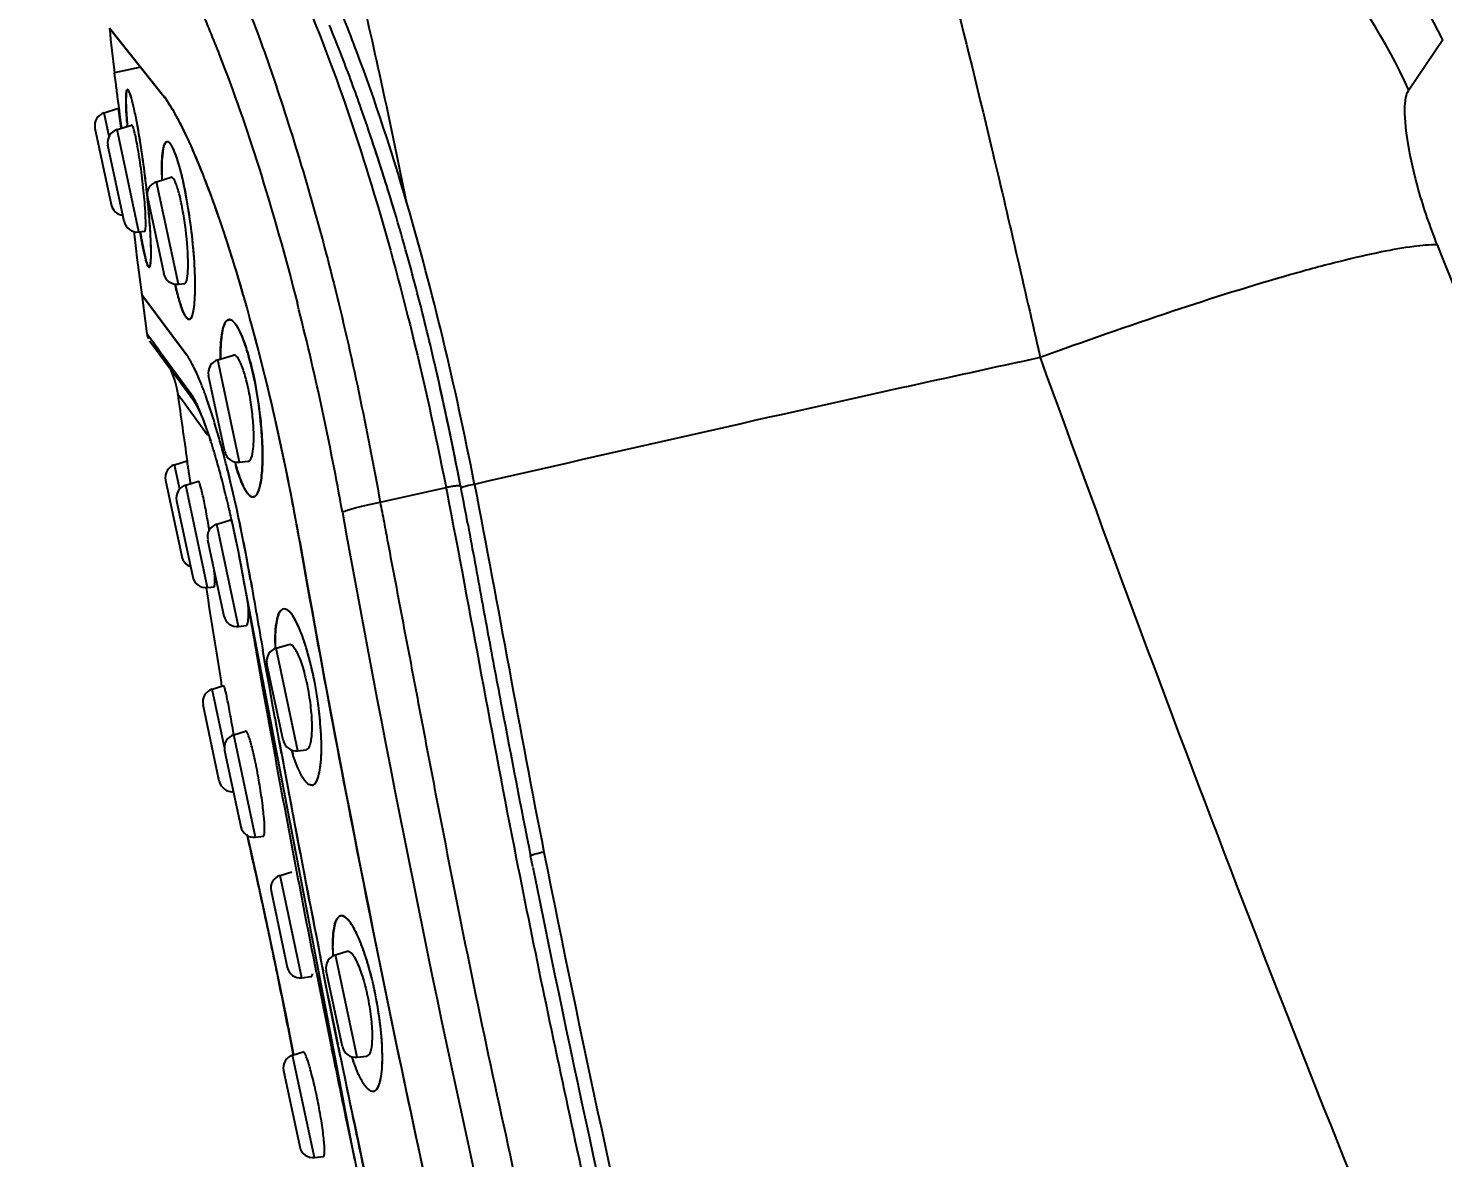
# Model space of a CAD drawing. Extents: x 0 to 3160, y 0 to 2315.
# Drawn here: x 2038.47 to 2070.18, y 967.82 to 993.15 of the extents above; entities that cross this region are included whole.
import ezdxf

# ---------------------------------------------------------------- set-up
doc = ezdxf.new("R2010")
doc.units = 0
doc.header["$LTSCALE"] = 10
doc.header["$MEASUREMENT"] = 0
doc.header["$PDMODE"] = 3
doc.header["$PDSIZE"] = -10
doc.layers.get('0').update_dxf_attribs({"linetype": 'CONTINUOUS'})
doc.layers.get('DEFPOINTS').update_dxf_attribs({"linetype": 'CONTINUOUS'})
doc.layers.add('DEF_LAYER_ASSEM_MEMBER', color=7, linetype='CONTINUOUS')
doc.styles.add('Daelim Dimension', font='')
doc.styles.get('Daelim Dimension').set_extended_font_data('나눔고딕')
doc.dimstyles.new('DEFAULT', dxfattribs={"dimscale": 2, "dimtxt": 2, "dimasz": 2, "dimexe": 0, "dimexo": 2, "dimgap": 1, "dimtad": 1, "dimdec": 1, "dimzin": 9, "dimdsep": 46, "dimtxsty": 'Daelim Dimension', "dimcen": 0.5, "dimclrd": 252, "dimclre": 252, "dimclrt": 3, "dimadec": 1, "dimazin": 0, "dimtfac": 1, "dimtdec": 1, "dimtix": 1, "dimtmove": 0, "dimatfit": 3, "dimfxl": 1, "dimtolj": 1, "dimtzin": 1, "dimlwd": 9, "dimlwe": 9, "dimarcsym": 0})

# ---------------------------------------------------------------- blocks, each defined once
blk = doc.blocks.new('*D3')
at = {"color": 5, "lineweight": 9, "ltscale": 0.5, "transparency": 16777216}
for p, q in [((1723.69, 1321.474), (2349.011, 1321.474)), ((2347.011, 470.393), (2347.011, 1313.474)), ((2163.18, 462.393), (2349.011, 462.393))]:
    blk.add_line(p, q, dxfattribs=at)
at = {"color": 5, "ltscale": 0.5, "transparency": 16777216}
for points in [[(2345.678, 1313.474), (2348.345, 1313.474), (2347.011, 1321.474)], [(2345.678, 470.393), (2348.345, 470.393), (2347.011, 462.393)]]:
    blk.add_solid(points, dxfattribs=at)
at = {"layer": 'DEFPOINTS', "color": 0, "ltscale": 0.5, "transparency": 16777216}
for p in [(1719.69, 1321.474), (2347.011, 1321.474), (2159.18, 462.393)]:
    blk.add_point(p, dxfattribs=at)
at = {"color": 7, "ltscale": 0.5, "transparency": 16777216, "insert": (2331.306, 915.529), "char_height": 20, "attachment_point": 5, "rotation": 90, "style": 'Daelim Dimension'}
blk.add_mtext('\\A1;(1140)', dxfattribs=at)

msp = doc.modelspace()

# ---------------------------------------------------------------- linework, layer by layer
at = {"layer": 'DEF_LAYER_ASSEM_MEMBER', "color": 7, "linetype": 'Continuous'}
for p, q in [((2041.48, 991.656), (2040.287, 993.146)), ((2040.288, 993.146), (2041.48, 991.656)), ((2040.99, 992.273), (2040.4, 992.147)), ((2040.4, 992.147), (2040.4, 992.147)), ((2040.409, 992.08), (2040.4, 992.147)), ((2040.4, 992.147), (2040.4, 992.147)), ((2040.436, 991.881), (2040.409, 992.08)), ((2040.693, 991.772), (2040.692, 991.772)), ((2040.504, 991.363), (2040.477, 991.566)), ((2040.531, 991.154), (2040.504, 991.363)), ((2040.17, 991.252), (2040.492, 991.351)), ((2040.492, 991.351), (2040.492, 991.351)), ((2040.549, 990.907), (2040.492, 991.351)), ((2040.557, 990.952), (2040.531, 991.154)), ((2039.964, 990.903), (2040.328, 989.191)), ((2040.46, 990.874), (2040.786, 990.974)), ((2040.562, 990.912), (2040.557, 990.952)), ((2040.686, 990.977), (2040.688, 990.955)), ((2040.688, 990.953), (2040.687, 990.974)), ((2040.618, 988.813), (2040.254, 990.525)), ((2041.576, 990.602), (2041.572, 990.601)), ((2041.345, 989.705), (2041.673, 989.805)), ((2041.14, 989.356), (2041.504, 987.644)), ((2040.839, 988.58), (2040.841, 988.563)), ((2040.841, 988.563), (2040.844, 988.535)), ((2040.844, 988.535), (2040.873, 988.277)), ((2040.948, 988.578), (2041.078, 988.594)), ((2040.873, 988.277), (2040.886, 988.15)), ((2040.886, 988.15), (2040.896, 988.061)), ((2040.896, 988.061), (2040.896, 988.061)), ((2040.896, 988.061), (2041.012, 987.166)), ((2041.182, 987.786), (2041.183, 987.786)), ((2041.182, 987.786), (2041.183, 987.786)), ((2041.768, 987.372), (2041.765, 987.384)), ((2041.765, 987.383), (2041.769, 987.368)), ((2041.834, 987.408), (2041.975, 987.426)), ((2041.012, 987.166), (2041.129, 986.291)), ((2041.012, 987.166), (2042.025, 985.812)), ((2042.025, 985.812), (2041.012, 987.166)), ((2042.082, 986.619), (2042.087, 986.621)), ((2041.129, 986.291), (2041.145, 986.269)), ((2041.145, 986.269), (2041.377, 985.955)), ((2041.189, 986.138), (2041.304, 985.985)), ((2041.189, 986.138), (2041.3, 985.988)), ((2041.3, 985.988), (2041.634, 985.535)), ((2041.304, 985.985), (2041.643, 985.529)), ((2041.377, 985.955), (2041.427, 985.887)), ((2041.427, 985.887), (2041.985, 985.126)), ((2042.717, 985.711), (2043.067, 985.817)), ((2041.643, 985.529), (2042.171, 984.809)), ((2042.875, 983.649), (2042.511, 985.361)), ((2041.985, 985.126), (2042.117, 984.947)), ((2042.171, 984.809), (2042.171, 984.809)), ((2042.171, 984.809), (2042.239, 984.696)), ((2042.239, 984.696), (2042.38, 984.386)), ((2042.38, 984.386), (2042.558, 983.887)), ((2042.727, 984.025), (2042.718, 984.057)), ((2041.75, 983.36), (2042.034, 983.447)), ((2043.205, 983.414), (2043.402, 983.438)), ((2041.544, 983.011), (2041.908, 981.299)), ((2041.997, 982.901), (2042.282, 982.988)), ((2042.109, 982.938), (2042.105, 982.961)), ((2048.161, 982.879), (2048.154, 982.913)), ((2048.161, 982.879), (2048.171, 982.829)), ((2048.168, 982.845), (2048.171, 982.829)), ((2048.474, 982.919), (2048.469, 982.944)), ((2041.792, 982.552), (2042.156, 980.84)), ((2042.696, 982.027), (2042.988, 982.117)), ((2042.49, 981.678), (2042.854, 979.966)), ((2042.486, 980.605), (2042.637, 980.623)), ((2043.316, 980.65), (2045.779, 967.768)), ((2043.184, 979.731), (2043.352, 979.751)), ((2044.025, 979.243), (2044.313, 979.331)), ((2043.783, 978.89), (2043.73, 979.19)), ((2043.783, 978.89), (2043.73, 979.19)), ((2043.867, 978.423), (2043.783, 978.89)), ((2043.867, 978.423), (2043.783, 978.89)), ((2044.183, 977.182), (2043.819, 978.894)), ((2042.592, 978.325), (2042.852, 978.405)), ((2043.954, 977.934), (2043.867, 978.423)), ((2043.955, 977.934), (2043.867, 978.423)), ((2042.75, 976.264), (2042.386, 977.976)), ((2043.991, 977.732), (2043.954, 977.934)), ((2043.991, 977.732), (2043.955, 977.934)), ((2044.009, 977.636), (2043.991, 977.732)), ((2044.009, 977.636), (2043.991, 977.732)), ((2044.094, 977.169), (2044.009, 977.636)), ((2044.094, 977.169), (2044.009, 977.636)), ((2043.078, 977.304), (2043.072, 977.339)), ((2043.076, 977.303), (2043.342, 977.384)), ((2044.147, 976.881), (2044.094, 977.169)), ((2042.87, 976.954), (2043.234, 975.242)), ((2044.513, 976.946), (2044.701, 976.969)), ((2043.375, 975.05), (2043.43, 974.811)), ((2043.376, 975.05), (2043.455, 974.702)), ((2043.564, 975.007), (2043.742, 975.028)), ((2049.782, 974.338), (2049.731, 974.589)), ((2044.117, 974.151), (2044.379, 974.231)), ((2043.911, 973.802), (2044.275, 972.09)), ((2043.736, 973.428), (2043.946, 972.441)), ((2043.786, 973.198), (2044.005, 972.166)), ((2043.946, 972.441), (2044.175, 971.32)), ((2045.355, 972.369), (2045.616, 972.449)), ((2044.005, 972.166), (2044.24, 971.012)), ((2045.08, 972.009), (2045.021, 972.308)), ((2045.513, 970.308), (2045.149, 972.02)), ((2044.605, 971.854), (2044.805, 971.879)), ((2045.082, 971.992), (2045.079, 972.009)), ((2045.083, 971.993), (2045.08, 972.009)), ((2045.171, 971.542), (2045.082, 971.992)), ((2045.173, 971.543), (2045.083, 971.993)), ((2045.24, 971.199), (2045.171, 971.542)), ((2045.242, 971.2), (2045.173, 971.543)), ((2044.175, 971.32), (2044.411, 970.124)), ((2045.299, 970.907), (2045.24, 971.199)), ((2045.301, 970.907), (2045.242, 971.2)), ((2044.24, 971.012), (2044.412, 970.124)), ((2045.329, 970.757), (2045.299, 970.907)), ((2045.332, 970.758), (2045.301, 970.907)), ((2045.412, 970.348), (2045.329, 970.757)), ((2045.415, 970.349), (2045.332, 970.758)), ((2044.396, 970.121), (2044.632, 970.193)), ((2045.424, 970.292), (2045.412, 970.348)), ((2045.426, 970.292), (2045.415, 970.349)), ((2045.471, 970.072), (2045.426, 970.292)), ((2045.843, 970.073), (2046.058, 970.099)), ((2044.19, 969.771), (2044.554, 968.06)), ((2046.211, 969.307), (2046.218, 969.309)), ((2046.211, 969.307), (2046.218, 969.308)), ((2044.884, 967.824), (2045.09, 967.849))]:
    msp.add_line(p, q, dxfattribs=at)
at = {"layer": 'DEF_LAYER_ASSEM_MEMBER', "color": 9, "linetype": 'Continuous'}
for p, q in [((2070.182, 992.888), (2069.419, 991.761)), ((2040.282, 990.722), (2040.17, 991.252)), ((2040.948, 988.578), (2040.46, 990.874)), ((2041.834, 987.408), (2041.345, 989.705)), ((2043.205, 983.414), (2042.717, 985.711)), ((2041.962, 984.745), (2041.817, 984.944)), ((2041.964, 984.743), (2041.962, 984.745)), ((2042.055, 984.617), (2041.964, 984.743)), ((2042.485, 984.021), (2042.055, 984.617)), ((2042.492, 984.011), (2042.485, 984.021)), ((2041.866, 982.812), (2041.75, 983.36)), ((2042.486, 980.605), (2041.997, 982.901)), ((2046.359, 982.519), (2047.835, 982.846)), ((2047.835, 982.846), (2047.841, 982.816)), ((2047.841, 982.816), (2047.85, 982.767)), ((2043.184, 979.731), (2042.696, 982.027)), ((2043.319, 980.656), (2043.316, 980.65)), ((2043.555, 979.296), (2043.632, 978.861)), ((2044.513, 976.946), (2044.025, 979.243)), ((2043.632, 978.861), (2043.715, 978.394)), ((2043.715, 978.394), (2043.803, 977.906)), ((2042.869, 977.023), (2042.592, 978.325)), ((2043.803, 977.906), (2043.839, 977.703)), ((2043.839, 977.703), (2043.857, 977.607)), ((2043.857, 977.607), (2043.942, 977.14)), ((2043.564, 975.007), (2043.076, 977.303)), ((2043.388, 974.997), (2043.373, 975.066)), ((2044.605, 971.854), (2044.117, 974.151)), ((2045.843, 970.073), (2045.355, 972.369)), ((2044.03, 972.045), (2044.005, 972.167)), ((2044.924, 971.98), (2044.927, 971.964)), ((2044.927, 971.964), (2045.017, 971.513)), ((2045.017, 971.513), (2045.086, 971.17)), ((2045.086, 971.17), (2045.144, 970.878)), ((2045.144, 970.878), (2045.175, 970.728)), ((2045.175, 970.728), (2045.257, 970.319)), ((2044.884, 967.824), (2044.396, 970.121)), ((2044.414, 970.125), (2044.409, 970.15)), ((2045.257, 970.319), (2045.269, 970.263))]:
    msp.add_line(p, q, dxfattribs=at)
at = {"layer": 'DEF_LAYER_ASSEM_MEMBER', "color": 7, "linetype": 'Continuous'}
for points in [[(2070.181, 992.888), (2069.263, 994.667), (2067.911, 996.46), (2066.244, 997.993), (2064.323, 999.203), (2062.221, 1000.045), (2060.02, 1000.49), (2058.04, 1000.551)], [(2041.129, 986.288), (2041.14, 986.234), (2041.162, 986.181)], [(2041.626, 985.552), (2041.647, 985.511), (2041.703, 985.378), (2041.752, 985.237), (2041.791, 985.087), (2041.818, 984.942)], [(2043.023, 982.124), (2043.174, 981.418), (2043.316, 980.65)], [(2043.43, 974.811), (2043.56, 974.229), (2043.736, 973.428)], [(2043.455, 974.702), (2043.599, 974.059), (2043.786, 973.198)]]:
    msp.add_lwpolyline(points, dxfattribs=at)
for centre, radius, start, end in [((2338.454, 1026.262), 300, 186.3376, 186.52949), ((2016.56, 981.333), 31.026, 21.1306, 22.5169), ((1903.259, 973.574), 138.393, 7.47002, 7.60184), ((2040.257, 990.965), 0.3, 107, 192), ((2055.401, 992.098), 14.758, 184.0379, 184.3699), ((1998.646, 974.72), 50.123, 18.2592, 19.2616), ((2040.548, 990.588), 0.3, 107, 192), ((1997.36, 974.299), 51.476, 16.6181, 18.2563), ((1997.422, 974.319), 51.411, 16.7409, 18.2569), ((2048.626, 989.979), 7.164, 180.9565, 181.4232), ((2049.237, 989.994), 7.776, 181.3692, 181.7805), ((2049.259, 989.995), 7.797, 181.4218, 181.791), ((2018.267, 987.003), 22.994, 5.863, 6.3189), ((2041.433, 989.418), 0.3, 107, 192), ((2040.621, 989.253), 0.3, 192, 263.3144), ((2018.978, 987.076), 22.28, 5.7548, 5.8708), ((2020.479, 987.223), 20.771, 4.8863, 5.8816), ((2021.348, 987.304), 19.898, 4.5515, 5.7851), ((2022.821, 987.426), 18.421, 4.5309, 4.8799), ((2023.861, 987.508), 17.377, 4.368, 4.5387), ((2026.007, 987.669), 15.225, 3.4645, 4.5663), ((2026.379, 987.693), 14.853, 3.4364, 4.3955), ((1996.579, 974.062), 52.292, 16.6227, 16.7449), ((1995.926, 973.868), 52.973, 15.5411, 16.6206), ((2040.911, 988.876), 0.3, 192, 277), ((1993.812, 973.291), 55.164, 13.699, 15.531), ((2041.797, 987.706), 0.3, 192, 277), ((2049.469, 989.126), 7.899, 192.5928, 192.7466), ((2049.464, 989.124), 7.893, 192.5989, 192.7363), ((1998.403, 974.262), 46.705, 14.7634, 15.6678), ((2042.827, 986.316), 0.346, 43.1483, 44.6063), ((1987.032, 971.632), 62.145, 12.91235, 13.70398), ((2042.805, 985.424), 0.3, 107, 192), ((2047.98, 985.788), 5.202, 179.315, 179.72), ((2048.43, 985.786), 5.652, 179.7247, 180.4804), ((1969.203, 967.637), 80.416, 10.92546, 12.84825), ((1969.429, 967.686), 80.184, 10.94686, 12.85009), ((2338.733, 1026.331), 299.786, 187.9354, 188.22463), ((2032.582, 981.364), 10.48, 19.3116, 19.8749), ((2032.606, 981.375), 10.454, 19.3082, 19.8625), ((2038.338, 982.88), 4.32, 22.2258, 23.9262), ((2024.452, 978.762), 19.018, 16.0677, 16.2946), ((2024.71, 978.836), 18.749, 16.1678, 16.3005), ((2031.356, 980.307), 11.763, 17.9253, 18.5021), ((2030.172, 979.924), 13.007, 17.4475, 17.927), ((2028.627, 979.439), 14.627, 16.5061, 17.4444), ((2021.922, 978.043), 21.648, 15.0272, 16.044), ((2022.022, 978.071), 21.544, 15.0249, 16.0438), ((2025.312, 978.46), 18.084, 15.3608, 16.4962), ((2018.688, 977.176), 24.996, 14.3003, 15.0238), ((2018.976, 977.253), 24.698, 14.293, 15.0252), ((2043.169, 983.712), 0.3, 192, 277), ((2041.838, 983.073), 0.3, 107, 192), ((2022.923, 977.801), 20.562, 14.8403, 15.3662), ((2016.266, 976.561), 27.495, 13.6511, 14.2953), ((2048.649, 984.943), 5.754, 195.3579, 195.758), ((2048.636, 984.939), 5.741, 195.4534, 195.7615), ((2048.418, 984.878), 5.514, 195.7618, 196.0254), ((2048.368, 984.864), 5.462, 195.758, 196.1502), ((2042.085, 982.614), 0.3, 107, 192), ((2018.639, 976.687), 24.987, 13.1774, 14.7934), ((2014.708, 976.181), 29.098, 13.4935, 13.6559), ((2010.879, 975.286), 33.031, 11.6465, 13.452), ((1932.596, 960.45), 117.722, 10.54798, 10.95864), ((2043.631, 982.899), 0.305, 222.9989, 225.322), ((2016.514, 976.183), 27.172, 13.0032, 13.1904), ((2013.359, 975.492), 30.402, 9.7791, 12.9348), ((2042.784, 981.741), 0.3, 107, 192), ((2025.6, 979.278), 17.126, 8.7815, 8.9788), ((2007.121, 974.515), 36.867, 9.7797, 11.641), ((2416.224, 1047.278), 377.422, 190.01621, 195.09652), ((2042.202, 981.361), 0.3, 192, 250.7557), ((2042.449, 980.902), 0.3, 192, 277), ((2338.733, 1026.331), 299.786, 188.77456, 189.20087), ((2389.792, 1040.484), 351.449, 189.78124, 190.044), ((2385.014, 1039.66), 346.6, 189.78121, 190.04767), ((2043.148, 980.029), 0.3, 192, 277), ((2049.093, 979.354), 5.092, 179.9289, 181.1637), ((2418.18, 1047.981), 375.687, 190.49288, 190.74958), ((2044.113, 978.956), 0.3, 107, 192), ((2042.68, 978.038), 0.3, 107, 192), ((2419.116, 1048.16), 376.64, 190.74969, 191.26423), ((2043.164, 977.016), 0.3, 107, 192), ((2391.872, 1040.862), 353.563, 190.37831, 191.2297), ((2044.477, 977.244), 0.3, 192, 277), ((2385.857, 1039.813), 347.457, 190.4351, 191.20284), ((2049.569, 978.551), 5.437, 197.0206, 197.7141), ((2049.571, 978.551), 5.439, 197.0538, 197.6685), ((2049.262, 978.453), 5.114, 197.6713, 198.0049), ((2049.226, 978.441), 5.076, 197.7173, 198.1232), ((2043.043, 976.326), 0.3, 192, 277), ((2043.528, 975.304), 0.3, 192, 277), ((2422.194, 1048.788), 379.781, 191.30514, 193.30263), ((2044.205, 973.864), 0.3, 107, 192), ((2045.492, 973.151), 0.0913, 103.0007, 105.01), ((2045.443, 972.082), 0.3, 107, 192), ((2050.172, 972.56), 4.879, 180.9433, 182.1789), ((2050.644, 972.576), 5.351, 182.1311, 182.4133), ((2050.647, 972.576), 5.354, 182.1633, 182.4162), ((2044.568, 972.152), 0.3, 192, 277), ((2044.484, 969.834), 0.3, 107, 192), ((2393.397, 1041.166), 355.118, 191.51241, 192.35957), ((2045.807, 970.37), 0.3, 192, 277), ((2393.347, 1041.363), 355.105, 191.58144, 192.34444), ((2050.729, 971.772), 5.286, 198.724, 199.286), ((2050.732, 971.772), 5.289, 198.7433, 199.2411), ((2050.443, 971.672), 4.984, 199.2416, 199.6931), ((2050.407, 971.659), 4.946, 199.2862, 199.8261), ((2044.847, 968.122), 0.3, 192, 277)]:
    msp.add_arc(centre, radius, start, end, dxfattribs=at)
at = {"layer": 'DEF_LAYER_ASSEM_MEMBER', "color": 9, "linetype": 'Continuous'}
for centre, radius, start, end in [((1983.291, 971.399), 63.161, 14.14131, 14.27482), ((1979.981, 970.585), 66.569, 10.13007, 14.12477), ((2048.398, 980.075), 2.828, 98.9058, 101.4801), ((2432.974, 1051.938), 393.671, 190.18989, 195.1254), ((2380.745, 1038.626), 342.37, 189.74821, 189.97919), ((2385.138, 1039.422), 346.835, 190.34485, 191.21274), ((1896.397, 941.48), 150.765, 12.14091, 12.84523), ((1899.235, 942.134), 147.853, 11.85879, 12.12446), ((1890.954, 940.392), 156.314, 11.72848, 11.85973), ((1906.997, 943.676), 139.938, 10.90544, 11.69649), ((2388.67, 1040.123), 350.435, 191.49913, 191.7141), ((2390.328, 1040.469), 352.128, 191.71444, 192.35566)]:
    msp.add_arc(centre, radius, start, end, dxfattribs=at)
for points, start_tangent, end_tangent in [([(2069.419, 991.761), (2067.46, 994.824), (2064.549, 997.309), (2061.031, 998.825), (2057.407, 999.236)], (-0.411052, 0.911612), (-0.999502, -0.031545)), ([(2057.407, 999.236), (2057.826, 998.59), (2058.219, 997.578), (2058.62, 996.22), (2059.056, 994.565), (2060.058, 990.504), (2061.159, 985.761)], (0.684486, -0.729026), (0.222711, -0.974884)), ([(2046.958, 989.222), (2046.348, 992.109), (2045.801, 994.499), (2045.352, 996.25), (2045.019, 997.318)], (-0.200321, 0.97973), (-0.351245, 0.936284)), ([(2041.905, 996.607), (2042.125, 996.292), (2042.37, 995.883), (2042.631, 995.381), (2042.903, 994.791), (2043.186, 994.118), (2043.484, 993.368), (2044.095, 991.64), (2045.317, 987.427), (2046.359, 982.519)], (0.590039, -0.807375), (0.177896, -0.984049)), ([(2041.208, 995.579), (2041.543, 995.107), (2041.917, 994.439), (2042.322, 993.587), (2042.749, 992.56), (2043.635, 990.031), (2044.501, 986.973)], (0.645747, -0.763552), (0.246574, -0.969124)), ([(2046.958, 989.222), (2045.834, 992.62), (2045.271, 994.029), (2044.714, 995.211)], (-0.278263, 0.960505), (-0.462328, 0.886709)), ([(2070.06, 988.29), (2069.642, 989.516), (2069.406, 990.557), (2069.334, 991.328), (2069.357, 991.591), (2069.419, 991.761)], (-0.365991, 0.930618), (0.554811, 0.831976)), ([(2070.06, 988.29), (2069.538, 988.253), (2068.812, 988.13), (2067.886, 987.919), (2066.778, 987.622), (2064.129, 986.799), (2061.159, 985.761)], (-0.999956, 0.009415), (-0.939174, -0.343442)), ([(2070.06, 988.29), (2079.951, 965.924), (2091.533, 944.129)], (0.365532, -0.930799), (0.493743, -0.869608)), ([(2061.159, 985.761), (2058.042, 985.081), (2048.474, 982.919)], (-0.977607, -0.21044), (-0.974796, -0.223097)), ([(2082.282, 937.475), (2076.061, 949.396), (2070.628, 961.381), (2061.161, 985.762)], (-0.490407, 0.871494), (-0.3415, 0.939882)), ([(2042.117, 984.947), (2042.171, 984.809)], (0.112305, -0.993674), (0.589463, -0.807795)), ([(2048.065, 982.882), (2048.041, 982.88), (2047.96, 982.869)], (-0.995333, -0.096495), (-0.987871, -0.155276)), ([(2048.161, 982.878), (2048.155, 982.883), (2048.138, 982.886), (2048.065, 982.882)], (-0.108672, 0.994078), (-0.995333, -0.096495)), ([(2048.182, 982.841), (2048.173, 982.834), (2048.171, 982.83)], (-0.871213, -0.490904), (0.096208, -0.995361)), ([(2048.474, 982.919), (2048.293, 982.879), (2048.182, 982.841)], (-0.982687, -0.185272), (-0.871213, -0.490904)), ([(2048.474, 982.919), (2050.031, 974.672)], (0.189514, -0.981878), (0.194926, -0.980818)), ([(2045.512, 982.293), (2045.625, 982.341), (2045.822, 982.399), (2046.079, 982.461), (2046.359, 982.519)], (0.866957, 0.498384), (0.982776, 0.184802)), ([(2046.359, 982.519), (2046.444, 982.068), (2046.529, 981.617), (2046.699, 980.716), (2047.042, 978.913), (2047.385, 977.11), (2047.732, 975.306), (2048.451, 971.701), (2049.222, 968.104), (2050.029, 964.512), (2050.869, 960.926), (2052.642, 953.772), (2056.586, 939.567), (2061.061, 925.541)], (0.167445, -0.985881), (0.322798, -0.946468)), ([(2047.85, 982.767), (2048.625, 978.649), (2049.41, 974.531)], (0.1904, -0.981707), (0.193677, -0.981065)), ([(2049.733, 974.591), (2049.732, 974.59), (2049.732, 974.589)], (-0.75998, -0.649947), (-0.191617, -0.98147)), ([(2050.031, 974.672), (2049.927, 974.648), (2049.83, 974.624), (2049.763, 974.604), (2049.733, 974.591)], (-0.978151, -0.207894), (-0.75998, -0.649947)), ([(2050.031, 974.672), (2052.709, 962.294), (2055.807, 949.985), (2059.311, 937.784), (2061.211, 931.739), (2063.212, 925.733)], (0.194926, -0.980818), (0.326426, -0.945223)), ([(2049.41, 974.531), (2050.692, 968.368), (2052.075, 962.223), (2055.149, 949.989), (2058.627, 937.84), (2062.497, 925.835)], (0.193677, -0.981065), (0.323174, -0.946339))]:
    msp.add_spline(points, degree=3, dxfattribs=dict(at, start_tangent=start_tangent, end_tangent=end_tangent))
at = {"layer": 'DEF_LAYER_ASSEM_MEMBER', "color": 7, "linetype": 'Continuous'}
for points, start_tangent, end_tangent in [([(2044.138, 994.925), (2045.12, 992.69), (2046.1, 989.834), (2047.027, 986.496), (2047.835, 982.846)], (0.455473, -0.890249), (0.193952, -0.981011)), ([(2045.963, 991.255), (2045.933, 991.341), (2045.5, 992.518)], (-0.329909, 0.944013), (-0.360821, 0.932635)), ([(2040.665, 991.687), (2040.661, 991.413), (2040.686, 990.977)], (-0.101648, -0.99482), (0.075905, -0.997115)), ([(2040.68, 991.059), (2040.663, 991.354), (2040.66, 991.578), (2040.67, 991.719), (2040.68, 991.757), (2040.693, 991.772)], (-0.070345, 0.997523), (0.97437, 0.224951)), ([(2040.692, 991.772), (2040.676, 991.747), (2040.665, 991.687)], (-0.948491, -0.316804), (-0.101648, -0.99482)), ([(2040.909, 991.008), (2040.843, 991.334), (2040.783, 991.578), (2040.756, 991.665), (2040.732, 991.727), (2040.711, 991.762), (2040.693, 991.772)], (-0.182551, 0.983196), (-0.97437, -0.224951)), ([(2040.909, 991.005), (2040.843, 991.332), (2040.783, 991.577), (2040.732, 991.726), (2040.711, 991.762), (2040.693, 991.772)], (-0.182323, 0.983239), (-0.97437, -0.224951)), ([(2042.769, 988.826), (2042.412, 989.801), (2042.073, 990.606), (2041.76, 991.228), (2041.48, 991.656)], (-0.324536, 0.945874), (-0.62031, 0.784357)), ([(2043.373, 986.875), (2042.858, 988.564), (2042.353, 989.952), (2041.886, 990.993), (2041.674, 991.374), (2041.48, 991.656)], (-0.27025, 0.96279), (-0.62031, 0.784357)), ([(2041.061, 989.437), (2040.996, 989.992), (2040.957, 990.26), (2040.916, 990.502), (2040.877, 990.704), (2040.841, 990.856), (2040.81, 990.947), (2040.797, 990.969), (2040.786, 990.974)], (-0.096795, 0.995304), (-0.956305, -0.292372)), ([(2041.141, 989.355), (2041.092, 989.788), (2040.909, 991.008)], (-0.102282, 0.994755), (-0.182551, 0.983196)), ([(2041.122, 989.534), (2041.075, 989.924), (2040.909, 991.005)], (-0.110044, 0.993927), (-0.182323, 0.983239)), ([(2041.51, 990.506), (2041.469, 990.232), (2041.463, 989.808)], (-0.292558, -0.956248), (0.023847, -0.999716)), ([(2041.462, 989.86), (2041.466, 990.162), (2041.486, 990.393), (2041.523, 990.542), (2041.576, 990.602)], (-0.016628, 0.999862), (0.97437, 0.224951)), ([(2041.572, 990.601), (2041.538, 990.571), (2041.51, 990.506)], (-0.94937, -0.314159), (-0.292558, -0.956248)), ([(2042.087, 986.621), (2042.135, 986.677), (2042.173, 986.805), (2042.198, 987.002), (2042.21, 987.259), (2042.192, 987.916), (2042.118, 988.68), (2041.998, 989.437), (2041.851, 990.069), (2041.775, 990.305), (2041.702, 990.477), (2041.667, 990.536), (2041.635, 990.577), (2041.576, 990.602)], (0.945131, 0.326692), (-0.97437, -0.224951)), ([(2042.15, 986.716), (2042.181, 986.854), (2042.202, 987.048), (2042.208, 987.576), (2042.167, 988.236), (2042.081, 988.946), (2041.962, 989.616), (2041.825, 990.156), (2041.69, 990.499), (2041.629, 990.582), (2041.576, 990.602)], (0.311267, 0.950323), (-0.97437, -0.224951)), ([(2042.02, 987.492), (2042.048, 987.698), (2042.049, 988.017), (2041.97, 988.835), (2041.899, 989.231), (2041.819, 989.549), (2041.778, 989.665), (2041.74, 989.748), (2041.704, 989.795), (2041.673, 989.805)], (0.280339, 0.959901), (-0.956305, -0.292372)), ([(2041.089, 989.1), (2041.083, 989.179), (2041.061, 989.437)], (-0.066461, 0.997789), (-0.096795, 0.995304)), ([(2048.469, 982.944), (2047.762, 986.198), (2046.958, 989.222)], (-0.192972, 0.981204), (-0.279882, 0.960035)), ([(2041.097, 988.656), (2041.101, 988.83), (2041.089, 989.1)], (0.09802, 0.995184), (-0.066461, 0.997789)), ([(2043.373, 986.875), (2043.223, 987.398), (2042.769, 988.826)], (-0.270408, 0.962746), (-0.324536, 0.945874)), ([(2040.98, 988.573), (2041.064, 988.123), (2041.136, 987.853)], (0.165444, -0.986219), (0.351632, -0.936138)), ([(2041.182, 987.786), (2041.164, 987.796), (2041.144, 987.834), (2041.096, 987.987), (2041.04, 988.238), (2040.98, 988.573)], (-0.981627, -0.190809), (-0.165438, 0.98622)), ([(2041.078, 988.594), (2041.09, 988.61), (2041.097, 988.656)], (0.992546, 0.121869), (0.09802, 0.995184)), ([(2041.183, 987.786), (2041.197, 987.804), (2041.208, 987.848), (2041.216, 987.916), (2041.221, 988.008), (2041.22, 988.257), (2041.205, 988.583)], (0.942487, 0.334243), (-0.05975, 0.998213)), ([(2041.212, 987.872), (2041.222, 988.149), (2041.205, 988.589)], (0.124097, 0.99227), (-0.06017, 0.998188)), ([(2041.183, 987.786), (2041.199, 987.809), (2041.212, 987.872)], (0.95411, 0.299457), (0.124097, 0.99227)), ([(2041.136, 987.853), (2041.161, 987.801), (2041.182, 987.786)], (0.351632, -0.936138), (0.981627, 0.190809)), ([(2042.081, 986.619), (2042.012, 986.66), (2041.974, 986.719), (2041.934, 986.804), (2041.852, 987.046), (2041.768, 987.372)], (-0.981627, -0.190809), (-0.222, 0.975047)), ([(2041.769, 987.368), (2041.886, 986.935), (2041.943, 986.783), (2041.998, 986.679)], (0.222551, -0.974921), (0.558139, -0.829748)), ([(2041.975, 987.426), (2041.988, 987.431), (2042.02, 987.492)], (0.992546, 0.121869), (0.280339, 0.959901)), ([(2041.998, 986.679), (2042.02, 986.65), (2042.081, 986.619)], (0.558139, -0.829748), (0.981627, 0.190809)), ([(2042.082, 986.619), (2042.101, 986.628), (2042.15, 986.716)], (0.981627, 0.190809), (0.311267, 0.950323)), ([(2042.959, 986.61), (2042.933, 986.599), (2042.864, 986.503)], (-0.97437, -0.224951), (-0.389346, -0.921091)), ([(2042.876, 986.529), (2042.895, 986.56), (2042.959, 986.61)], (0.457851, 0.889029), (0.97437, 0.224951)), ([(2043.067, 986.566), (2043.038, 986.59), (2042.959, 986.61)], (-0.723006, 0.690842), (-0.97437, -0.224951)), ([(2042.959, 986.61), (2042.986, 986.611), (2043.074, 986.559)], (0.97437, 0.224951), (0.702374, -0.711808)), ([(2044.555, 981.634), (2044.292, 983.029), (2043.373, 986.875)], (-0.1737, 0.984799), (-0.270408, 0.962746)), ([(2042.778, 985.735), (2042.801, 986.227), (2042.832, 986.404), (2042.876, 986.529)], (-0.008917, 0.99996), (0.457851, 0.889029)), ([(2042.864, 986.503), (2042.803, 986.243), (2042.778, 985.85)], (-0.389346, -0.921091), (-0.01199, -0.999928)), ([(2043.52, 982.638), (2043.583, 982.683), (2043.636, 982.789), (2043.678, 982.955), (2043.706, 983.173), (2043.719, 983.439), (2043.718, 983.744), (2043.668, 984.432), (2043.56, 985.149), (2043.409, 985.799), (2043.236, 986.291), (2043.149, 986.459), (2043.067, 986.566)], (0.981627, 0.190809), (-0.723006, 0.690842)), ([(2043.08, 986.553), (2043.112, 986.514), (2043.214, 986.339)], (0.684032, -0.729452), (0.432829, -0.901476)), ([(2043.214, 986.339), (2043.353, 985.982), (2043.484, 985.51), (2043.672, 984.389), (2043.714, 983.837), (2043.717, 983.353), (2043.681, 982.974), (2043.611, 982.729)], (0.432829, -0.901476), (-0.445739, -0.895163)), ([(2044.555, 981.634), (2044.333, 982.822), (2043.566, 986.164)], (-0.1737, 0.984799), (-0.254886, 0.966971)), ([(2042.294, 985.298), (2042.153, 985.602), (2042.025, 985.812)], (-0.38822, 0.921567), (-0.594544, 0.804063)), ([(2042.294, 985.298), (2042.153, 985.602), (2042.025, 985.812)], (-0.388179, 0.921584), (-0.594544, 0.804063)), ([(2043.467, 983.508), (2043.512, 983.717), (2043.523, 984.039), (2043.499, 984.438), (2043.441, 984.863), (2043.357, 985.26), (2043.308, 985.43), (2043.257, 985.574), (2043.206, 985.688), (2043.156, 985.767), (2043.067, 985.817)], (0.387624, 0.921817), (-0.956305, -0.292372)), ([(2042.438, 984.927), (2042.401, 985.027), (2042.294, 985.298)], (-0.339842, 0.940483), (-0.38822, 0.921567)), ([(2042.438, 984.927), (2042.401, 985.027), (2042.294, 985.298)], (-0.340047, 0.940408), (-0.388179, 0.921584)), ([(2042.183, 984.841), (2042.166, 984.871), (2042.117, 984.947)], (-0.490453, 0.871468), (-0.583342, 0.812227)), ([(2042.287, 984.632), (2042.26, 984.691), (2042.183, 984.841)], (-0.406297, 0.913741), (-0.490453, 0.871468)), ([(2042.706, 984.098), (2042.647, 984.296), (2042.472, 984.832)], (-0.280588, 0.959828), (-0.330727, 0.943726)), ([(2042.706, 984.098), (2042.647, 984.296), (2042.473, 984.83)], (-0.280679, 0.959802), (-0.330784, 0.943706)), ([(2042.511, 984.04), (2042.467, 984.17), (2042.337, 984.514)], (-0.317428, 0.948282), (-0.379003, 0.925395)), ([(2042.105, 982.961), (2042.074, 983.164), (2042.061, 983.247), (2042.05, 983.317), (2042.041, 983.373), (2042.036, 983.413), (2042.035, 983.428), (2042.035, 983.438), (2042.034, 983.445), (2042.034, 983.447)], (-0.150701, 0.988579), (-0.956305, -0.292372)), ([(2043.402, 983.438), (2043.42, 983.444), (2043.467, 983.508)], (0.992546, 0.121869), (0.387624, 0.921817)), ([(2043.452, 980.778), (2043.328, 981.459), (2042.91, 983.35)], (-0.169886, 0.985464), (-0.247061, 0.969)), ([(2043.118, 983.356), (2043.222, 983.04), (2043.327, 982.808), (2043.378, 982.728), (2043.428, 982.672), (2043.52, 982.638)], (0.276077, -0.961136), (0.981627, 0.190809)), ([(2043.408, 982.691), (2043.338, 982.788), (2043.266, 982.932), (2043.121, 983.344)], (-0.682353, 0.731023), (-0.278185, 0.960528)), ([(2042.516, 981.951), (2042.446, 982.362), (2042.41, 982.543), (2042.377, 982.7), (2042.346, 982.826), (2042.319, 982.918), (2042.298, 982.973), (2042.282, 982.988)], (-0.156073, 0.987745), (-0.956305, -0.292372)), ([(2043.417, 982.682), (2043.444, 982.659), (2043.52, 982.638)], (0.711427, -0.70276), (0.981627, 0.190809)), ([(2043.611, 982.729), (2043.591, 982.693), (2043.52, 982.638)], (-0.445739, -0.895163), (-0.981367, -0.192144)), ([(2043.031, 982.089), (2043.019, 982.103), (2042.988, 982.117)], (-0.585006, 0.811029), (-0.956305, -0.292372)), ([(2048.328, 982), (2048.632, 980.345), (2048.775, 979.564)], (0.18328, -0.983061), (0.182113, -0.983278)), ([(2051.828, 948.98), (2049.74, 957.095), (2047.83, 965.248), (2046.098, 973.43), (2044.555, 981.634)], (-0.26033, 0.96552), (-0.1737, 0.984799)), ([(2042.651, 980.686), (2042.652, 980.739), (2042.638, 980.981)], (0.041602, 0.999134), (-0.082829, 0.996564)), ([(2042.637, 980.623), (2042.647, 980.64), (2042.651, 980.686)], (0.992546, 0.121869), (0.041602, 0.999134)), ([(2043.389, 979.816), (2043.404, 979.971), (2043.402, 980.205)], (0.21609, 0.976373), (-0.04621, 0.998932)), ([(2044.089, 980.02), (2044.048, 979.893), (2044.019, 979.719), (2044.003, 979.252)], (-0.414866, -0.909882), (0.019692, -0.999806)), ([(2044.002, 979.36), (2044.014, 979.668), (2044.051, 979.904), (2044.109, 980.059), (2044.188, 980.124)], (0.001533, 0.999999), (0.97437, 0.224951)), ([(2044.183, 980.123), (2044.157, 980.111), (2044.089, 980.02)], (-0.959773, -0.280776), (-0.414866, -0.909882)), ([(2044.844, 976.174), (2044.915, 976.234), (2044.972, 976.366), (2045.013, 976.565), (2045.036, 976.823), (2045.023, 977.483), (2044.931, 978.249), (2044.772, 979.002), (2044.675, 979.335), (2044.573, 979.622), (2044.469, 979.85), (2044.367, 980.013), (2044.188, 980.124)], (0.956285, 0.292438), (-0.97437, -0.224951)), ([(2044.939, 976.276), (2044.986, 976.417), (2045.02, 976.613), (2045.039, 977.144), (2044.992, 977.807), (2044.882, 978.517), (2044.723, 979.18), (2044.632, 979.465), (2044.537, 979.707), (2044.442, 979.899), (2044.351, 980.034), (2044.188, 980.124)], (0.432682, 0.901547), (-0.97437, -0.224951)), ([(2043.352, 979.751), (2043.363, 979.757), (2043.389, 979.816)], (0.992546, 0.121869), (0.21609, 0.976373)), ([(2044.313, 979.331), (2044.421, 979.269), (2044.482, 979.171), (2044.545, 979.033), (2044.607, 978.859), (2044.665, 978.656), (2044.76, 978.198), (2044.815, 977.734), (2044.821, 977.339), (2044.806, 977.186), (2044.781, 977.071), (2044.7, 976.969)], (0.956898, 0.290424), (-0.992624, -0.121235)), ([(2043.072, 977.339), (2042.998, 977.757), (2042.963, 977.942), (2042.93, 978.102), (2042.902, 978.233), (2042.879, 978.328), (2042.87, 978.362), (2042.862, 978.386), (2042.856, 978.4), (2042.852, 978.405)], (-0.167366, 0.985895), (-0.956305, -0.292372)), ([(2043.742, 975.028), (2043.758, 975.054), (2043.767, 975.124), (2043.767, 975.235), (2043.758, 975.385), (2043.741, 975.566), (2043.717, 975.772), (2043.648, 976.227), (2043.563, 976.679), (2043.518, 976.882), (2043.474, 977.058), (2043.433, 977.202), (2043.396, 977.306), (2043.365, 977.368), (2043.342, 977.384)], (0.992546, 0.121869), (-0.956305, -0.292372)), ([(2044.835, 976.171), (2044.737, 976.204), (2044.683, 976.258), (2044.627, 976.336), (2044.513, 976.562), (2044.398, 976.872)], (-0.981627, -0.190809), (-0.309119, 0.951024)), ([(2044.835, 976.171), (2044.84, 976.172), (2044.844, 976.174)], (0.981627, 0.190809), (0.956285, 0.292438)), ([(2044.835, 976.171), (2044.844, 976.174)], (0.981627, 0.190809), (0.954964, 0.29672)), ([(2044.844, 976.174), (2044.863, 976.182), (2044.939, 976.276)], (0.954964, 0.29672), (0.432682, 0.901547)), ([(2045.372, 973.137), (2045.332, 973.011), (2045.306, 972.839), (2045.296, 972.377)], (-0.415075, -0.909787), (0.037173, -0.999309)), ([(2045.294, 972.479), (2045.301, 972.786), (2045.335, 973.021), (2045.392, 973.174), (2045.472, 973.24)], (-0.01618, 0.999869), (0.97437, 0.224951)), ([(2045.469, 973.239), (2045.442, 973.227), (2045.372, 973.137)], (-0.965884, -0.258975), (-0.415075, -0.909787)), ([(2046.218, 969.308), (2046.291, 969.368), (2046.348, 969.498), (2046.387, 969.696), (2046.406, 969.954), (2046.404, 970.263), (2046.381, 970.613), (2046.271, 971.378), (2046.094, 972.128), (2045.988, 972.459), (2045.877, 972.743), (2045.766, 972.969), (2045.659, 973.131), (2045.472, 973.24)], (0.962621, 0.270853), (-0.97437, -0.224951)), ([(2046.315, 969.41), (2046.362, 969.551), (2046.393, 969.746), (2046.404, 970.277), (2046.343, 970.938), (2046.216, 971.646), (2046.04, 972.305), (2045.94, 972.588), (2045.839, 972.828), (2045.738, 973.018), (2045.641, 973.152), (2045.472, 973.24)], (0.433209, 0.901294), (-0.97437, -0.224951)), ([(2045.616, 972.449), (2045.728, 972.388), (2045.793, 972.292), (2045.86, 972.155), (2045.926, 971.983), (2045.99, 971.782), (2046.097, 971.326), (2046.162, 970.863), (2046.176, 970.653), (2046.176, 970.468), (2046.164, 970.316), (2046.139, 970.201), (2046.058, 970.099)], (0.956652, 0.291232), (-0.992607, -0.121376)), ([(2044.805, 971.879), (2044.817, 971.884), (2044.843, 971.944)], (0.992546, 0.121869), (0.214993, 0.976616)), ([(2045.09, 967.849), (2045.106, 967.875), (2045.113, 967.944), (2045.11, 968.055), (2045.098, 968.204), (2045.077, 968.385), (2045.048, 968.59), (2044.969, 969.043), (2044.872, 969.493), (2044.822, 969.694), (2044.774, 969.869), (2044.729, 970.012), (2044.689, 970.115), (2044.657, 970.176), (2044.632, 970.193)], (0.992546, 0.121869), (-0.956305, -0.292372)), ([(2046.211, 969.307), (2046.11, 969.338), (2046.054, 969.391), (2045.996, 969.467), (2045.874, 969.688), (2045.751, 969.992)], (-0.981627, -0.190809), (-0.337018, 0.941498)), ([(2046.218, 969.309), (2046.24, 969.318), (2046.315, 969.41)], (0.961564, 0.274582), (0.433209, 0.901294))]:
    msp.add_spline(points, degree=3, dxfattribs=dict(at, start_tangent=start_tangent, end_tangent=end_tangent))

# ---------------------------------------------------------------- dimensions: what is measured, and where the dimension line sits
at = {"color": 5, "ltscale": 0.5}
dim = msp.add_linear_dim(base=(2347.011, 1321.474), p1=(2159.18, 462.393), p2=(1719.69, 1321.474), angle=90, text='(1140)', dimstyle='DEFAULT', override={"dimtxt": 10, "dimasz": 4, "dimexe": 1, "dimdec": 0, "dimclrd": 5, "dimclre": 5, "dimclrt": 7}, dxfattribs=at)
dim.commit()
dim.dimension.update_dxf_attribs({"geometry": '*D3', "text_midpoint": (2347.011, 915.529), "dimtype": 160})

doc.saveas('drawing.dxf')
